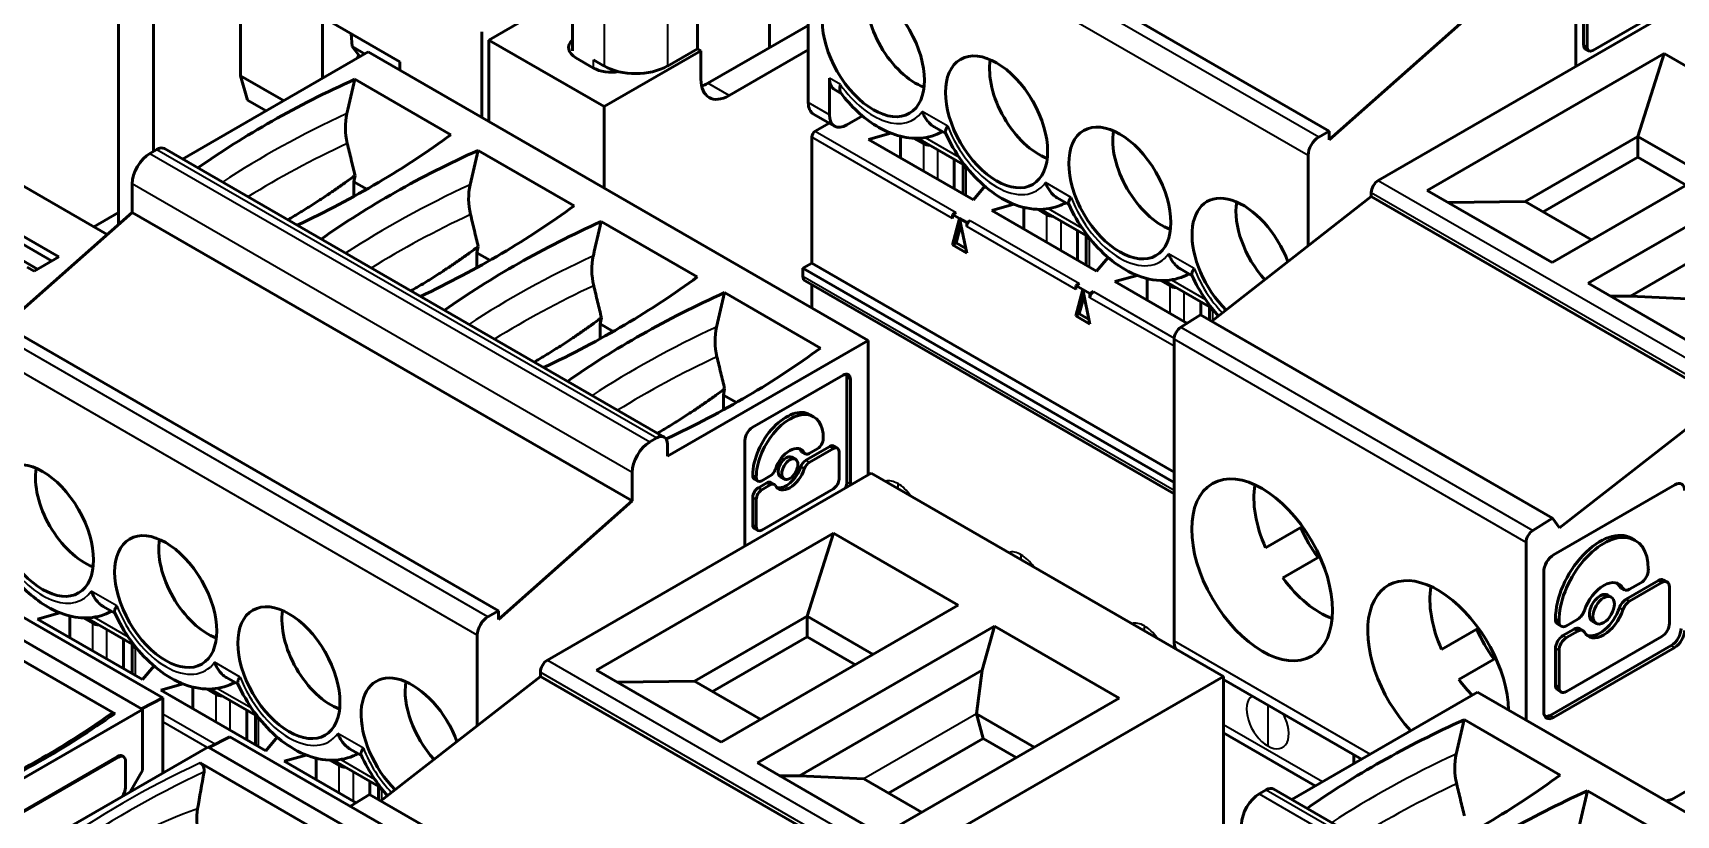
# Model space of a CAD drawing. Header units: millimetres. Extents: x 3137 to 5094, y 789 to 1822.
# Drawn here: x 4134.57 to 4167.57, y 1648.43 to 1664.14 of the extents above; entities that cross this region are included whole.
import ezdxf

# ---------------------------------------------------------------- set-up
doc = ezdxf.new("R2010")
doc.units = ezdxf.units.MM
doc.header["$LTSCALE"] = 1.8
doc.layers.add('외형선(ISO)', color=7, linetype='Continuous', lineweight=50)
doc.layers.add('좁은 외형선(ISO)', color=7, linetype='Continuous', lineweight=35)

msp = doc.modelspace()

# ---------------------------------------------------------------- linework, layer by layer
at = {"layer": '외형선(ISO)'}
for p, q in [((4160.605, 1662.173), (4150.564, 1667.97)), ((4150.14, 1662.744), (4150.14, 1667.48)), ((4138.738, 1663.285), (4138.738, 1666.96)), ((4136.988, 1661.765), (4136.988, 1665.439)), ((4147.913, 1663.826), (4147.913, 1665.623)), ((4165.555, 1663.488), (4165.555, 1665.593)), ((4136.288, 1664.951), (4136.288, 1660.295)), ((4143.723, 1664), (4145.102, 1664.796)), ((4149.362, 1664.839), (4149.362, 1663.847)), ((4161.589, 1661.181), (4168.095, 1664.937)), ((4140.382, 1663.234), (4140.382, 1664.459)), ((4141.938, 1663.561), (4140.382, 1664.459)), ((4145.402, 1664.663), (4145.402, 1663.785)), ((4165.714, 1663.898), (4165.714, 1664.45)), ((4165.896, 1663.792), (4167.335, 1664.622)), ((4140.982, 1663.868), (4140.957, 1664.127)), ((4143.582, 1662.448), (4143.582, 1664.163)), ((4148.125, 1663.132), (4150.14, 1664.296)), ((4152.125, 1664.283), (4152.218, 1664.123)), ((4160.605, 1661.995), (4163.292, 1664.377)), ((4165.785, 1664.409), (4165.785, 1663.857)), ((4137.571, 1661.611), (4141.301, 1663.765)), ((4141.23, 1663.724), (4140.982, 1663.868)), ((4141.131, 1663.667), (4140.982, 1663.868)), ((4141.301, 1663.765), (4151.342, 1657.968)), ((4146.039, 1662.663), (4143.723, 1664)), ((4143.723, 1664), (4143.723, 1662.367)), ((4146.039, 1662.663), (4147.983, 1663.785)), ((4147.312, 1663.479), (4147.913, 1663.826)), ((4147.983, 1663.785), (4147.913, 1663.826)), ((4147.983, 1663.785), (4147.983, 1663.214)), ((4148.549, 1662.887), (4150.14, 1663.806)), ((4165.747, 1663.825), (4165.817, 1663.784)), ((4130.058, 1663.561), (4136.062, 1660.095)), ((4141.067, 1663.672), (4141.104, 1663.651)), ((4141.938, 1663.398), (4141.938, 1663.561)), ((4145.473, 1663.643), (4145.827, 1663.438)), ((4145.827, 1663.602), (4146.039, 1663.479)), ((4167.334, 1663.73), (4162.573, 1660.981)), ((4167.334, 1663.73), (4166.804, 1662.065)), ((4169.842, 1662.282), (4167.334, 1663.73)), ((4139.604, 1662.785), (4138.738, 1663.285)), ((4138.879, 1662.795), (4138.738, 1663.285)), ((4141.034, 1663.214), (4142.962, 1662.1)), ((4150.564, 1662.499), (4150.564, 1663.234)), ((4139.251, 1662.581), (4138.879, 1662.795)), ((4150.802, 1662.928), (4150.668, 1663.005)), ((4154.6, 1662.854), (4154.693, 1662.694)), ((4146.039, 1661.03), (4146.039, 1662.663)), ((4150.244, 1662.515), (4150.668, 1662.271)), ((4151.231, 1662.476), (4150.918, 1662.295)), ((4150.559, 1662.333), (4150.281, 1662.173)), ((4151.797, 1662.131), (4151.349, 1662.005)), ((4152.902, 1662.124), (4152.666, 1662.26)), ((4160.393, 1662.05), (4160.605, 1662.173)), ((4160.605, 1662.173), (4160.605, 1661.995)), ((4169.842, 1662.282), (4165.08, 1659.533)), ((4136.917, 1661.724), (4137.058, 1661.805)), ((4137.208, 1661.82), (4147.249, 1656.023)), ((4143.509, 1661.785), (4145.437, 1660.671)), ((4150.211, 1659.519), (4150.211, 1662.05)), ((4151.349, 1662.005), (4153.456, 1660.789)), ((4151.996, 1661.632), (4151.996, 1662.068)), ((4152.459, 1661.92), (4152.269, 1662.03)), ((4152.334, 1662.029), (4153.297, 1661.474)), ((4164.541, 1660.759), (4166.804, 1662.065)), ((4170.567, 1661.864), (4165.805, 1659.115)), ((4166.804, 1662.065), (4166.804, 1661.649)), ((4166.804, 1662.065), (4168.135, 1661.297)), ((4153.074, 1661.009), (4153.074, 1661.602)), ((4153.249, 1661.501), (4153.249, 1660.908)), ((4160.181, 1659.865), (4160.181, 1661.683)), ((4164.902, 1660.551), (4166.804, 1661.649)), ((4166.804, 1661.649), (4167.775, 1661.089)), ((4141.011, 1661.156), (4141.037, 1661.281)), ((4141.011, 1660.859), (4141.011, 1661.156)), ((4141.273, 1661.005), (4141.011, 1661.156)), ((4153.353, 1661.404), (4153.308, 1661.43)), ((4157.075, 1661.425), (4157.168, 1661.265)), ((4136.564, 1660.54), (4136.564, 1661.111)), ((4153.456, 1660.789), (4153.687, 1661.063)), ((4155.377, 1660.695), (4155.141, 1660.831)), ((4158.244, 1658.353), (4161.448, 1660.855)), ((4161.448, 1660.936), (4161.448, 1660.855)), ((4168.519, 1656.772), (4161.448, 1660.855)), ((4162.573, 1660.981), (4165.08, 1659.533)), ((4166.652, 1658.858), (4170.319, 1660.976)), ((4133.998, 1658.265), (4136.564, 1660.54)), ((4136.288, 1660.536), (4135.793, 1660.25)), ((4146.604, 1654.743), (4136.564, 1660.54)), ((4153.039, 1660.499), (4153.11, 1660.54)), ((4153.039, 1660.499), (4153.181, 1660.417)), ((4153.039, 1660.417), (4153.039, 1660.499)), ((4153.824, 1660.577), (4154.272, 1660.702)), ((4153.824, 1660.577), (4155.931, 1659.36)), ((4154.471, 1660.203), (4154.471, 1660.639)), ((4154.744, 1660.601), (4154.934, 1660.491)), ((4154.809, 1660.6), (4155.771, 1660.045)), ((4164.541, 1660.759), (4162.997, 1660.736)), ((4164.541, 1660.759), (4165.872, 1659.99)), ((4135.086, 1659.646), (4133.742, 1660.421)), ((4134.944, 1659.564), (4133.742, 1660.258)), ((4145.984, 1660.356), (4147.912, 1659.243)), ((4153.181, 1660.417), (4153.038, 1659.887)), ((4153.109, 1659.928), (4153.206, 1660.291)), ((4153.181, 1660.417), (4153.322, 1660.336)), ((4153.323, 1659.723), (4153.181, 1660.417)), ((4153.322, 1660.336), (4153.393, 1660.377)), ((4153.322, 1660.336), (4153.322, 1660.254)), ((4155.549, 1659.58), (4155.549, 1660.173)), ((4134.661, 1659.401), (4133.742, 1659.932)), ((4143.486, 1659.727), (4143.512, 1659.853)), ((4153.038, 1659.887), (4153.109, 1659.928)), ((4153.038, 1659.887), (4153.323, 1659.723)), ((4153.304, 1659.816), (4153.109, 1659.928)), ((4155.724, 1660.072), (4155.724, 1659.48)), ((4155.828, 1659.975), (4155.783, 1660.001)), ((4159.55, 1659.996), (4159.642, 1659.837)), ((4134.591, 1659.36), (4135.086, 1659.646)), ((4143.486, 1659.43), (4143.486, 1659.727)), ((4143.747, 1659.577), (4143.486, 1659.727)), ((4150.034, 1659.417), (4150.211, 1659.519)), ((4157.488, 1655.318), (4150.211, 1659.519)), ((4155.931, 1659.36), (4156.162, 1659.634)), ((4134.449, 1659.442), (4134.591, 1659.36)), ((4157.488, 1655.114), (4150.034, 1659.417)), ((4150.034, 1659.254), (4150.034, 1659.417)), ((4150.075, 1659.162), (4157.488, 1654.883)), ((4156.299, 1659.148), (4156.747, 1659.273)), ((4156.299, 1659.148), (4157.746, 1658.312)), ((4156.946, 1658.774), (4156.946, 1659.21)), ((4157.219, 1659.172), (4157.409, 1659.062)), ((4157.284, 1659.171), (4158.246, 1658.616)), ((4157.851, 1659.266), (4157.616, 1659.402)), ((4148.459, 1658.927), (4150.387, 1657.814)), ((4150.211, 1658.621), (4150.211, 1659.084)), ((4155.655, 1658.988), (4155.513, 1658.458)), ((4155.514, 1659.07), (4155.585, 1659.111)), ((4155.514, 1659.07), (4155.655, 1658.988)), ((4155.514, 1658.988), (4155.514, 1659.07)), ((4155.584, 1658.499), (4155.681, 1658.862)), ((4155.797, 1658.294), (4155.655, 1658.988)), ((4155.655, 1658.988), (4155.797, 1658.907)), ((4155.797, 1658.907), (4155.868, 1658.948)), ((4155.797, 1658.907), (4155.797, 1658.825)), ((4168.313, 1657.667), (4165.805, 1659.115)), ((4166.652, 1658.858), (4166.25, 1658.858)), ((4167.946, 1658.793), (4166.652, 1658.858)), ((4155.513, 1658.458), (4155.584, 1658.499)), ((4155.779, 1658.387), (4155.584, 1658.499)), ((4158.018, 1658.483), (4157.623, 1658.235)), ((4165.089, 1654.4), (4158.018, 1658.483)), ((4158.024, 1658.479), (4158.024, 1658.744)), ((4158.199, 1658.643), (4158.199, 1658.379)), ((4158.303, 1658.546), (4158.258, 1658.572)), ((4143.917, 1652.538), (4133.877, 1658.335)), ((4145.961, 1658.299), (4145.987, 1658.424)), ((4146.222, 1658.148), (4145.961, 1658.299)), ((4145.961, 1658.001), (4145.961, 1658.299)), ((4155.513, 1658.458), (4155.797, 1658.294)), ((4124.804, 1657.929), (4137.175, 1650.787)), ((4147.312, 1655.641), (4151.342, 1657.968)), ((4151.342, 1657.968), (4151.342, 1655.265)), ((4157.488, 1651.931), (4157.488, 1657.994)), ((4124.38, 1657.71), (4136.751, 1650.568)), ((4149.016, 1656.217), (4150.839, 1657.269)), ((4150.918, 1657.224), (4150.918, 1655.119)), ((4150.988, 1657.183), (4150.988, 1655.078)), ((4148.436, 1656.87), (4148.461, 1656.995)), ((4148.697, 1656.719), (4148.436, 1656.87)), ((4148.436, 1656.572), (4148.436, 1656.87)), ((4165.228, 1654.203), (4168.519, 1656.772)), ((4150.174, 1656.476), (4150.245, 1656.435)), ((4146.958, 1655.927), (4147.099, 1656.008)), ((4147.312, 1655.886), (4147.312, 1655.641)), ((4148.867, 1653.853), (4148.867, 1655.959)), ((4150.09, 1655.559), (4150.576, 1655.839)), ((4150.442, 1655.989), (4150.442, 1656)), ((4150.655, 1655.847), (4150.726, 1655.806)), ((4149.813, 1655.621), (4149.884, 1655.58)), ((4150.011, 1655.731), (4150.082, 1655.69)), ((4150.647, 1655.798), (4150.161, 1655.518)), ((4150.161, 1655.698), (4150.33, 1655.796)), ((4150.759, 1655.181), (4150.759, 1655.734)), ((4144.901, 1651.547), (4151.407, 1655.303)), ((4146.604, 1654.743), (4146.604, 1655.314)), ((4149.026, 1655.264), (4149.026, 1655.254)), ((4149.059, 1655.181), (4149.13, 1655.14)), ((4149.097, 1655.223), (4149.097, 1655.213)), ((4149.209, 1655.148), (4149.378, 1655.246)), ((4149.585, 1655.225), (4149.655, 1655.184)), ((4158.478, 1651.22), (4151.407, 1655.303)), ((4149.138, 1655.009), (4149.308, 1655.107)), ((4149.378, 1655.066), (4149.209, 1654.968)), ((4149.209, 1654.157), (4150.647, 1654.988)), ((4149.387, 1655.115), (4149.457, 1655.074)), ((4165.111, 1653.662), (4167.542, 1655.065)), ((4135.438, 1654.648), (4135.53, 1654.488)), ((4143.917, 1652.36), (4146.604, 1654.743)), ((4149.026, 1654.263), (4149.026, 1654.815)), ((4149.097, 1654.774), (4149.097, 1654.222)), ((4149.059, 1654.19), (4149.13, 1654.15)), ((4160.065, 1654.231), (4159.323, 1653.803)), ((4165.089, 1654.4), (4164.694, 1654.152)), ((4165.089, 1654.4), (4165.228, 1654.203)), ((4150.646, 1654.095), (4145.885, 1651.346)), ((4150.646, 1654.095), (4150.116, 1652.431)), ((4153.154, 1652.647), (4150.646, 1654.095)), ((4164.559, 1650.337), (4164.559, 1653.911)), ((4166.679, 1653.994), (4166.75, 1653.953)), ((4159.673, 1653.196), (4160.415, 1653.625)), ((4137.913, 1653.22), (4138.005, 1653.06)), ((4164.913, 1650.51), (4164.913, 1653.317)), ((4167.013, 1653.372), (4167.013, 1653.358)), ((4166.461, 1653), (4166.532, 1652.959)), ((4166.567, 1652.77), (4167.215, 1653.144)), ((4166.637, 1652.729), (4167.286, 1653.104)), ((4166.863, 1653.1), (4166.637, 1652.97)), ((4167.32, 1653.155), (4167.391, 1653.114)), ((4167.435, 1653.018), (4167.435, 1652.281)), ((4136.214, 1652.489), (4135.979, 1652.625)), ((4143.705, 1652.416), (4143.917, 1652.538)), ((4143.917, 1652.538), (4143.917, 1652.36)), ((4153.154, 1652.647), (4148.393, 1649.898)), ((4166.197, 1652.853), (4166.268, 1652.812)), ((4135.109, 1652.497), (4134.661, 1652.371)), ((4134.661, 1652.371), (4136.769, 1651.154)), ((4135.308, 1651.997), (4135.308, 1652.433)), ((4135.772, 1652.285), (4135.581, 1652.395)), ((4135.647, 1652.395), (4136.609, 1651.839)), ((4147.854, 1651.124), (4150.116, 1652.431)), ((4153.879, 1652.229), (4149.118, 1649.48)), ((4150.116, 1652.431), (4150.116, 1652.014)), ((4150.116, 1652.431), (4151.447, 1651.662)), ((4153.879, 1652.229), (4153.632, 1651.341)), ((4156.386, 1650.781), (4153.879, 1652.229)), ((4165.148, 1652.377), (4165.148, 1652.364)), ((4165.192, 1652.267), (4165.263, 1652.226)), ((4165.219, 1652.323), (4165.219, 1652.337)), ((4165.594, 1652.367), (4165.368, 1652.237)), ((4165.893, 1652.326), (4165.964, 1652.285)), ((4136.387, 1651.375), (4136.387, 1651.967)), ((4143.493, 1650.231), (4143.493, 1652.048)), ((4148.214, 1650.916), (4150.116, 1652.014)), ((4150.116, 1652.014), (4151.087, 1651.454)), ((4162.859, 1651.761), (4163.601, 1652.19)), ((4165.297, 1652.037), (4165.524, 1652.168)), ((4165.368, 1651.997), (4165.594, 1652.127)), ((4167.286, 1652.023), (4165.368, 1650.916)), ((4165.629, 1652.178), (4165.7, 1652.138)), ((4136.218, 1650.467), (4134.073, 1651.706)), ((4136.562, 1651.866), (4136.562, 1651.274)), ((4136.665, 1651.769), (4136.62, 1651.795)), ((4140.387, 1651.791), (4140.48, 1651.631)), ((4163.951, 1651.583), (4163.209, 1651.155)), ((4165.041, 1650.436), (4167.472, 1651.84)), ((4167.542, 1651.799), (4165.111, 1650.396)), ((4165.148, 1651.043), (4165.148, 1651.779)), ((4165.219, 1651.002), (4165.219, 1651.738)), ((4136.769, 1651.154), (4137, 1651.428)), ((4141.556, 1648.718), (4144.76, 1651.22)), ((4144.76, 1651.302), (4144.76, 1651.22)), ((4151.831, 1647.138), (4144.76, 1651.22)), ((4145.885, 1651.346), (4148.393, 1649.898)), ((4149.964, 1649.224), (4153.632, 1651.341)), ((4151.973, 1647.464), (4158.478, 1651.22)), ((4153.632, 1651.341), (4153.521, 1650.465)), ((4158.478, 1651.22), (4158.478, 1647.351)), ((4137.136, 1650.942), (4137.584, 1651.068)), ((4137.136, 1650.942), (4139.243, 1649.725)), ((4137.783, 1650.568), (4137.783, 1651.004)), ((4138.056, 1650.966), (4138.246, 1650.856)), ((4138.121, 1650.966), (4139.084, 1650.41)), ((4138.689, 1651.06), (4138.454, 1651.196)), ((4147.854, 1651.124), (4146.309, 1651.101)), ((4147.854, 1651.124), (4149.185, 1650.356)), ((4161.251, 1649.555), (4158.478, 1651.156)), ((4159.852, 1648.747), (4163.582, 1650.901)), ((4163.582, 1650.901), (4173.623, 1645.104)), ((4165.192, 1650.946), (4165.263, 1650.905)), ((4132.812, 1648.269), (4136.772, 1650.556)), ((4136.751, 1650.568), (4137.175, 1650.787)), ((4136.751, 1650.568), (4136.772, 1650.556)), ((4136.772, 1650.556), (4136.772, 1649.331)), ((4137.175, 1650.787), (4137.175, 1649.278)), ((4156.386, 1650.781), (4151.625, 1648.032)), ((4138.862, 1649.946), (4138.862, 1650.538)), ((4139.036, 1650.437), (4139.036, 1649.845)), ((4139.14, 1650.34), (4139.095, 1650.366)), ((4142.862, 1650.362), (4142.955, 1650.202)), ((4153.521, 1650.465), (4154.68, 1649.796)), ((4153.521, 1650.465), (4153.652, 1649.973)), ((4163.315, 1650.35), (4165.243, 1649.236)), ((4138.101, 1649.788), (4138.526, 1650.007)), ((4138.526, 1650.007), (4153.371, 1641.436)), ((4139.243, 1649.725), (4139.474, 1650)), ((4153.652, 1649.973), (4151.75, 1648.875)), ((4153.652, 1649.973), (4154.319, 1649.588)), ((4158.478, 1650.086), (4160.324, 1649.02)), ((4169.855, 1650.113), (4167.485, 1648.745)), ((4136.265, 1649.61), (4132.274, 1647.305)), ((4132.295, 1647.293), (4136.286, 1649.597)), ((4134.774, 1647.892), (4138.08, 1649.8)), ((4136.386, 1649.607), (4136.365, 1649.619)), ((4138.08, 1649.8), (4138.101, 1649.788)), ((4138.101, 1649.788), (4152.947, 1641.217)), ((4139.611, 1649.513), (4140.059, 1649.639)), ((4140.258, 1649.139), (4140.258, 1649.575)), ((4141.164, 1649.631), (4140.929, 1649.767)), ((4161.1, 1649.468), (4161.1, 1649.642)), ((4136.427, 1649.516), (4136.427, 1648.987)), ((4136.524, 1648.902), (4136.772, 1649.331)), ((4137.927, 1649.481), (4140.076, 1648.24)), ((4139.611, 1649.513), (4141.058, 1648.677)), ((4140.531, 1649.537), (4140.721, 1649.427)), ((4140.596, 1649.537), (4141.559, 1648.981)), ((4151.625, 1648.032), (4149.118, 1649.48)), ((4141.336, 1648.845), (4141.336, 1649.109)), ((4141.511, 1649.009), (4141.511, 1648.744)), ((4141.615, 1648.911), (4141.57, 1648.937)), ((4149.964, 1649.224), (4149.562, 1649.223)), ((4151.258, 1649.159), (4149.964, 1649.224)), ((4151.258, 1649.159), (4152.417, 1648.489)), ((4159.198, 1648.86), (4159.339, 1648.941)), ((4159.489, 1648.956), (4169.53, 1643.159)), ((4165.79, 1648.921), (4167.718, 1647.808)), ((4141.331, 1648.848), (4140.949, 1648.609)), ((4148.402, 1644.766), (4141.331, 1648.848)), ((4167.365, 1648.717), (4167.485, 1648.745)), ((4167.485, 1648.745), (4167.485, 1648.745))]:
    msp.add_line(p, q, dxfattribs=at)
for centre, major_axis in [((4151.448, 1663.785), (-0.725, 1.256)), ((4153.923, 1662.357), (-0.725, 1.256)), ((4156.398, 1660.928), (-0.725, 1.256)), ((4134.76, 1654.151), (-0.725, 1.256)), ((4149.77, 1655.382), (-0.114, -0.198)), ((4159.256, 1653.359), (1, -1.732)), ((4137.235, 1652.722), (-0.725, 1.256)), ((4139.71, 1651.293), (-0.725, 1.256)), ((4166.116, 1652.548), (-0.152, -0.264))]:
    msp.add_ellipse(centre, major_axis=major_axis, ratio=0.57735, dxfattribs=at)
for centre, major_axis, ratio, start_param, end_param in [((4152.297, 1664.275), (-0.7, 1.212), 0.57735, 0.613952, 2.52764), ((4145.827, 1663.847), (-0.5, 0), 0.57735, 5.725586, 7.068583), ((4165.826, 1663.962), (-0.079, -0.137), 0.57735, 5.497787, 6.283185), ((4165.896, 1663.921), (-0.079, -0.137), 0.57735, 5.497787, 7.068583), ((4146.18, 1663.643), (0.5, 0), 0.57735, 3.926991, 5.014964), ((4146.675, 1663.847), (-0.9, 0), 0.57735, 0.785398, 2.356194), ((4154.772, 1662.846), (-0.7, 1.212), 0.57735, 0.613952, 2.52764), ((4165.704, 1663.574), (-0.105, -0.183), 0.57735, 5.497787, 5.596602), ((4153.364, 1654.122), (-20, 0), 0.57735, 5.376697, 5.59774), ((4153.364, 1646.76), (-13.016, -69.532), 0.218386, 4.514556, 4.524759), ((4148.549, 1663.54), (-0.4, -0.693), 0.57735, 5.497787, 7.068583), ((4148.125, 1663.785), (-0.4, -0.693), 0.57735, 0.55899, 0.785398), ((4150.918, 1663.438), (-0.25, -0.433), 0.57735, 5.497787, 6.283185), ((4141.586, 1662.11), (-0.213, 0.99), 0.718086, 0.992119, 1.603505), ((4150.494, 1662.948), (-0.25, -0.433), 0.57735, 5.497787, 6.283185), ((4150.918, 1662.704), (-0.25, -0.433), 0.57735, 5.497787, 7.068583), ((4150.281, 1662.091), (-0.05, -0.0866), 0.57735, 3.926991, 5.497787), ((4157.246, 1661.418), (-0.7, 1.212), 0.57735, 0.613952, 2.52764), ((4137.058, 1661.56), (0.15, 0.26), 0.57735, 0, 0.785398), ((4127.216, 1669.219), (20, 0), 0.57735, 5.397834, 5.618878), ((4155.839, 1652.693), (-20, 0), 0.57735, 5.376697, 5.59774), ((4155.839, 1645.332), (-13.016, -69.532), 0.218386, 4.514556, 4.524759), ((4152.601, 1662.001), (0.2, 0), 0.57735, 3.926991, 4.616874), ((4160.393, 1661.805), (-0.15, -0.26), 0.57735, 3.926991, 5.497787), ((4136.917, 1661.315), (-0.25, -0.433), 0.57735, 3.926991, 5.497787), ((4153.449, 1661.511), (-0.2, 0), 0.57735, 0.095515, 0.785398), ((4161.589, 1661.018), (-0.1, -0.173), 0.57735, 3.926991, 5.497787), ((4144.061, 1660.681), (-0.213, 0.99), 0.718086, 0.992119, 1.603505), ((4158.873, 1659.499), (-0.725, 1.256), 0.57735, 4.426794, 8.301264), ((4129.69, 1667.79), (20, 0), 0.57735, 5.397834, 5.618878), ((4155.076, 1660.572), (0.2, 0), 0.57735, 3.926991, 4.616874), ((4159.721, 1659.989), (-0.7, 1.212), 0.57735, 0.613952, 1.928356), ((4158.314, 1651.264), (-20, 0), 0.57735, 5.376697, 5.59774), ((4158.314, 1643.903), (-13.016, -69.532), 0.218386, 4.514556, 4.524759), ((4153.393, 1660.295), (-0.05, -0.0866), 0.57735, 3.926991, 5.497787), ((4155.924, 1660.083), (-0.2, 0), 0.57735, 0.095515, 0.785398), ((4146.535, 1659.252), (-0.213, 0.99), 0.718086, 0.992119, 1.603505), ((4132.165, 1666.361), (20, 0), 0.57735, 5.397834, 5.618878), ((4150.175, 1659.335), (-0.1, -0.173), 0.57735, 5.497787, 6.283185), ((4160.789, 1649.836), (-20, 0), 0.57735, 5.376697, 5.59774), ((4160.789, 1642.474), (-13.016, -69.532), 0.218386, 4.514556, 4.524759), ((4155.868, 1658.866), (-0.05, -0.0866), 0.57735, 3.926991, 5.497787), ((4157.55, 1659.144), (0.2, 0), 0.57735, 3.926991, 4.616874), ((4158.399, 1658.654), (-0.2, 0), 0.57735, 0.095515, 0.785398), ((4149.01, 1657.823), (-0.213, 0.99), 0.718086, 0.992119, 1.603505), ((4157.629, 1658.075), (-0.1, -0.173), 0.57735, 3.970624, 5.497787), ((4134.64, 1664.933), (20, 0), 0.57735, 5.396921, 5.618878), ((4150.839, 1657.097), (0.105, 0.183), 0.57735, 5.497787, 7.068583), ((4150.769, 1657.138), (0.105, 0.183), 0.57735, 5.497787, 5.941106), ((4149.699, 1655.652), (0.476, 0.824), 0.57735, 0, 2.356194), ((4149.77, 1655.611), (0.476, 0.824), 0.57735, 5.497787, 8.63938), ((4149.016, 1656.045), (-0.105, -0.183), 0.57735, 3.926991, 5.497787), ((4146.958, 1655.518), (-0.25, -0.433), 0.57735, 3.926991, 5.497787), ((4147.099, 1655.763), (0.15, 0.26), 0.57735, 5.497787, 7.068583), ((4150.33, 1655.925), (0.079, 0.137), 0.57735, 3.926991, 5.497787), ((4150.576, 1655.71), (0.079, 0.137), 0.57735, 0, 0.785398), ((4149.77, 1655.382), (0.228, 0.396), 0.57735, 5.949564, 8.187603), ((4149.699, 1655.423), (0.114, 0.198), 0.57735, 0, 3.141593), ((4149.699, 1655.423), (0.228, 0.396), 0.57735, 5.949564, 6.127739), ((4150.09, 1655.868), (-0.079, -0.137), 0.57735, 5.949564, 6.283185), ((4150.09, 1655.429), (-0.079, -0.137), 0.57735, 3.926991, 5.04601), ((4150.161, 1655.827), (-0.079, -0.137), 0.57735, 5.949564, 7.068583), ((4150.161, 1655.389), (-0.079, -0.137), 0.57735, 3.926991, 5.04601), ((4150.647, 1655.669), (0.079, 0.137), 0.57735, 5.497787, 7.068583), ((4135.609, 1654.641), (-0.7, 1.212), 0.57735, 0.613952, 2.52764), ((4149.138, 1655.318), (-0.079, -0.137), 0.57735, 5.497787, 6.283185), ((4149.209, 1655.277), (-0.079, -0.137), 0.57735, 5.497787, 7.068583), ((4149.378, 1655.375), (0.079, 0.137), 0.57735, 3.926991, 5.04601), ((4149.77, 1655.382), (-0.228, -0.396), 0.57735, 5.949564, 8.187603), ((4149.699, 1655.423), (-0.228, -0.396), 0.57735, 0.155447, 1.904417), ((4150.647, 1655.117), (0.079, 0.137), 0.57735, 3.926991, 5.497787), ((4149.138, 1654.88), (-0.079, -0.137), 0.57735, 3.926991, 5.497787), ((4149.209, 1654.839), (-0.079, -0.137), 0.57735, 3.926991, 5.497787), ((4149.308, 1654.978), (0.079, 0.137), 0.57735, 0, 0.785398), ((4149.378, 1654.937), (0.079, 0.137), 0.57735, 5.949564, 7.068583), ((4150.769, 1655.033), (0.105, 0.183), 0.57735, 4.887569, 5.497787), ((4150.839, 1654.992), (0.105, 0.183), 0.57735, 5.398973, 5.497787), ((4160.428, 1654.036), (-0.946, 1.638), 0.57735, 0.609026, 1.384684), ((4167.542, 1654.836), (0.141, 0.243), 0.57735, 5.497787, 7.068583), ((4149.138, 1654.327), (-0.079, -0.137), 0.57735, 5.497787, 6.283185), ((4149.209, 1654.287), (-0.079, -0.137), 0.57735, 5.497787, 7.068583), ((4161.135, 1654.444), (-0.946, 1.638), 0.57735, 1.384684, 1.756909), ((4138.084, 1653.212), (-0.7, 1.212), 0.57735, 0.613952, 2.52764), ((4164.7, 1653.993), (-0.1, -0.173), 0.57735, 3.970624, 5.497787), ((4166.045, 1652.895), (0.634, 1.098), 0.57735, 0, 2.356194), ((4166.116, 1652.854), (0.634, 1.098), 0.57735, 5.497787, 8.63938), ((4149.016, 1653.939), (-0.105, -0.183), 0.57735, 5.497787, 5.596602), ((4165.111, 1653.432), (-0.141, -0.243), 0.57735, 3.926991, 5.497787), ((4160.428, 1654.036), (-0.946, 1.638), 0.57735, 1.756909, 2.532567), ((4162.791, 1651.318), (-1, 1.732), 0.57735, 3.95119, 8.241943), ((4166.863, 1653.272), (0.105, 0.183), 0.57735, 3.926991, 5.497787), ((4163.963, 1651.995), (0.946, -1.638), 0.57735, 3.750619, 4.526277), ((4166.116, 1652.548), (0.304, 0.527), 0.57735, 5.949564, 8.187603), ((4166.045, 1652.589), (0.152, 0.264), 0.57735, 0, 3.141593), ((4166.045, 1652.589), (0.304, 0.527), 0.57735, 5.949564, 6.166807), ((4166.567, 1653.183), (-0.105, -0.183), 0.57735, 5.949564, 6.283185), ((4166.637, 1653.142), (-0.105, -0.183), 0.57735, 5.949564, 7.068583), ((4167.215, 1652.972), (0.105, 0.183), 0.57735, 0, 0.785398), ((4167.286, 1652.932), (0.105, 0.183), 0.57735, 5.497787, 7.068583), ((4140.559, 1651.783), (-0.7, 1.212), 0.57735, 0.613952, 2.52764), ((4165.594, 1652.54), (0.105, 0.183), 0.57735, 3.926991, 5.04601), ((4166.116, 1652.548), (-0.304, -0.527), 0.57735, 5.949564, 8.187603), ((4166.045, 1652.589), (-0.304, -0.527), 0.57735, 0.116379, 1.904417), ((4166.567, 1652.598), (-0.105, -0.183), 0.57735, 3.926991, 5.04601), ((4166.637, 1652.557), (-0.105, -0.183), 0.57735, 3.926991, 5.04601), ((4135.913, 1652.367), (0.2, 0), 0.57735, 3.926991, 4.616874), ((4143.705, 1652.171), (-0.15, -0.26), 0.57735, 3.926991, 5.497787), ((4165.297, 1652.45), (-0.105, -0.183), 0.57735, 5.497787, 6.283185), ((4165.368, 1652.409), (-0.105, -0.183), 0.57735, 5.497787, 7.068583), ((4167.286, 1652.195), (0.105, 0.183), 0.57735, 3.926991, 5.497787), ((4157.912, 1652.175), (-0.3, -0.52), 0.57735, 5.497787, 5.849572), ((4164.67, 1652.403), (0.946, -1.638), 0.57735, 4.526277, 4.898501), ((4165.297, 1651.865), (-0.105, -0.183), 0.57735, 3.926991, 5.497787), ((4165.368, 1651.824), (-0.105, -0.183), 0.57735, 3.926991, 5.497787), ((4165.524, 1651.996), (0.105, 0.183), 0.57735, 0, 0.785398), ((4165.594, 1651.955), (0.105, 0.183), 0.57735, 5.949564, 7.068583), ((4167.472, 1652.069), (0.141, 0.243), 0.57735, 3.926991, 5.497787), ((4167.542, 1652.029), (0.141, 0.243), 0.57735, 3.926991, 5.497787), ((4136.762, 1651.877), (-0.2, 0), 0.57735, 0.095515, 0.785398), ((4144.901, 1651.383), (-0.1, -0.173), 0.57735, 3.926991, 5.497787), ((4142.185, 1649.864), (-0.725, 1.256), 0.57735, 4.426794, 8.301264), ((4143.034, 1650.354), (-0.7, 1.212), 0.57735, 0.613952, 1.928356), ((4163.963, 1651.995), (0.946, -1.638), 0.57735, 4.898501, 5.123912), ((4165.297, 1651.129), (-0.105, -0.183), 0.57735, 5.497787, 6.283185), ((4165.368, 1651.088), (-0.105, -0.183), 0.57735, 5.497787, 7.068583), ((4138.388, 1650.938), (0.2, 0), 0.57735, 3.926991, 4.616874), ((4136.2, 1650.34), (-0.046, 0.136), 0.663422, 5.639537, 6.482372), ((4139.236, 1650.448), (-0.2, 0), 0.57735, 0.095515, 0.785398), ((4175.645, 1641.258), (-20, 0), 0.57735, 5.376697, 5.59774), ((4175.645, 1633.897), (-13.016, -69.532), 0.218386, 4.514556, 4.524759), ((4165.111, 1650.625), (-0.141, -0.243), 0.57735, 5.497787, 7.068583), ((4165.041, 1650.666), (-0.141, -0.243), 0.57735, 0.254317, 0.785398), ((4136.265, 1649.446), (0.1, 0.173), 0.57735, 0, 0.785398), ((4136.286, 1649.434), (0.1, 0.173), 0.57735, 5.497787, 7.068583), ((4163.867, 1649.246), (-0.213, 0.99), 0.718086, 0.992119, 1.603505), ((4150.621, 1631.962), (13.174, 90.158), 0.166903, 1.40174, 1.410117), ((4137.905, 1649.356), (-0.043, 0.134), 0.690585, 4.06364, 5.634101), ((4140.863, 1649.509), (0.2, 0), 0.57735, 3.926991, 4.616874), ((4149.496, 1656.355), (20, 0), 0.57735, 5.397834, 5.618878), ((4136.286, 1648.905), (0.1, 0.173), 0.57735, 4.457348, 5.497787), ((4141.711, 1649.019), (-0.2, 0), 0.57735, 0.095515, 0.785398), ((4159.339, 1648.697), (0.15, 0.26), 0.57735, 0, 0.785398), ((4178.12, 1639.829), (-20, 0), 0.57735, 5.376697, 5.59774), ((4178.12, 1632.468), (-13.016, -69.532), 0.218386, 4.514556, 4.524759), ((4159.198, 1648.452), (-0.25, -0.433), 0.57735, 3.926991, 5.497787), ((4138.511, 1648.178), (0.295, -0.85), 0.683283, 4.030629, 4.648215)]:
    msp.add_ellipse(centre, major_axis=major_axis, ratio=ratio, start_param=start_param, end_param=end_param, dxfattribs=at)
for points, knots in [([(4150.789, 1663.105), (4150.785, 1663.094), (4150.782, 1663.083), (4150.779, 1663.073), (4150.777, 1663.063), (4150.775, 1663.053), (4150.774, 1663.043), (4150.772, 1663.033), (4150.772, 1663.024), (4150.772, 1663.015), (4150.771, 1663.007), (4150.772, 1662.998), (4150.773, 1662.99), (4150.774, 1662.983), (4150.776, 1662.975), (4150.778, 1662.968), (4150.78, 1662.961), (4150.783, 1662.955), (4150.787, 1662.949), (4150.788, 1662.946), (4150.79, 1662.944), (4150.792, 1662.941)], [0, 0, 0, 0, 0.0500439, 0.0500439, 0.0500439, 0.1003298, 0.1003298, 0.1003298, 0.1506336, 0.1506336, 0.1506336, 0.2007383, 0.2007383, 0.2007383, 0.2507413, 0.2507413, 0.2507413, 0.3010207, 0.3010207, 0.3010207, 0.3259682, 0.3259682, 0.3259682, 0.3259682]), ([(4150.792, 1662.941), (4150.894, 1662.806), (4151.007, 1662.681), (4151.247, 1662.456), (4151.375, 1662.357), (4151.644, 1662.193), (4151.786, 1662.127), (4152.082, 1662.041), (4152.238, 1662.02), (4152.546, 1662.043), (4152.698, 1662.086), (4152.835, 1662.161), (4152.835, 1662.162), (4152.836, 1662.162)], [2.570912, 2.570912, 2.570912, 2.570912, 2.842128, 2.842128, 3.113344, 3.113344, 3.384559, 3.384559, 3.655775, 3.655775, 3.915873, 3.915873, 3.916819, 3.916819, 3.916819, 3.916819]), ([(4152.666, 1662.26), (4152.662, 1662.262), (4152.658, 1662.265), (4152.654, 1662.267), (4152.641, 1662.275), (4152.629, 1662.284), (4152.618, 1662.293), (4152.606, 1662.302), (4152.595, 1662.312), (4152.584, 1662.323), (4152.573, 1662.333), (4152.562, 1662.344), (4152.552, 1662.356), (4152.542, 1662.368), (4152.532, 1662.38), (4152.522, 1662.393), (4152.513, 1662.406), (4152.504, 1662.419), (4152.495, 1662.433), (4152.486, 1662.446), (4152.478, 1662.46), (4152.47, 1662.475), (4152.462, 1662.49), (4152.455, 1662.504), (4152.448, 1662.52), (4152.441, 1662.535), (4152.434, 1662.551), (4152.428, 1662.567)], [0.5832526, 0.5832526, 0.5832526, 0.5832526, 0.6016391, 0.6016391, 0.6016391, 0.6542184, 0.6542184, 0.6542184, 0.7068174, 0.7068174, 0.7068174, 0.759171, 0.759171, 0.759171, 0.8114111, 0.8114111, 0.8114111, 0.8636676, 0.8636676, 0.8636676, 0.9158958, 0.9158958, 0.9158958, 0.9682186, 0.9682186, 0.9682186, 1.0204727, 1.0204727, 1.0204727, 1.0204727]), ([(4152.897, 1662.134), (4152.896, 1662.137), (4152.895, 1662.14), (4152.894, 1662.143), (4152.893, 1662.148), (4152.893, 1662.153), (4152.893, 1662.159), (4152.893, 1662.165), (4152.894, 1662.171), (4152.896, 1662.177), (4152.898, 1662.183), (4152.9, 1662.19), (4152.903, 1662.197), (4152.905, 1662.204), (4152.909, 1662.212), (4152.913, 1662.219), (4152.917, 1662.227), (4152.921, 1662.235), (4152.926, 1662.243), (4152.931, 1662.252), (4152.937, 1662.26), (4152.943, 1662.269)], [0.6696626, 0.6696626, 0.6696626, 0.6696626, 0.7057633, 0.7057633, 0.7057633, 0.7581259, 0.7581259, 0.7581259, 0.8103638, 0.8103638, 0.8103638, 0.8626229, 0.8626229, 0.8626229, 0.9148484, 0.9148484, 0.9148484, 0.9671682, 0.9671682, 0.9671682, 1.0194216, 1.0194216, 1.0194216, 1.0194216]), ([(4152.897, 1662.134), (4152.987, 1661.936), (4153.098, 1661.744), (4153.354, 1661.391), (4153.498, 1661.23), (4153.813, 1660.952), (4153.982, 1660.835), (4154.343, 1660.664), (4154.536, 1660.608), (4154.897, 1660.595), (4155.062, 1660.621), (4155.247, 1660.7), (4155.279, 1660.716), (4155.311, 1660.733)], [2.185909, 2.185909, 2.185909, 2.185909, 2.534125, 2.534125, 2.882342, 2.882342, 3.230558, 3.230558, 3.578774, 3.578774, 3.856739, 3.856739, 3.916819, 3.916819, 3.916819, 3.916819]), ([(4140.882, 1661.924), (4140.895, 1661.871), (4140.908, 1661.817), (4140.921, 1661.764), (4140.934, 1661.71), (4140.947, 1661.656), (4140.96, 1661.603), (4140.972, 1661.549), (4140.985, 1661.496), (4140.998, 1661.442), (4141.011, 1661.389), (4141.024, 1661.335), (4141.037, 1661.281)], [27.3487746, 27.3487746, 27.3487746, 27.3487746, 27.5141397, 27.5141397, 27.5141397, 27.6795053, 27.6795053, 27.6795053, 27.8448716, 27.8448716, 27.8448716, 28.0102384, 28.0102384, 28.0102384, 28.0102384]), ([(4155.141, 1660.831), (4155.137, 1660.833), (4155.133, 1660.836), (4155.128, 1660.839), (4155.116, 1660.846), (4155.104, 1660.855), (4155.092, 1660.864), (4155.081, 1660.873), (4155.069, 1660.883), (4155.058, 1660.894), (4155.047, 1660.904), (4155.037, 1660.915), (4155.027, 1660.927), (4155.016, 1660.939), (4155.007, 1660.951), (4154.997, 1660.964), (4154.988, 1660.977), (4154.978, 1660.99), (4154.97, 1661.004), (4154.961, 1661.017), (4154.953, 1661.032), (4154.945, 1661.046), (4154.937, 1661.061), (4154.93, 1661.076), (4154.923, 1661.091), (4154.916, 1661.106), (4154.909, 1661.122), (4154.903, 1661.138)], [0.5832526, 0.5832526, 0.5832526, 0.5832526, 0.6016391, 0.6016391, 0.6016391, 0.6542184, 0.6542184, 0.6542184, 0.7068174, 0.7068174, 0.7068174, 0.759171, 0.759171, 0.759171, 0.8114111, 0.8114111, 0.8114111, 0.8636676, 0.8636676, 0.8636676, 0.9158958, 0.9158958, 0.9158958, 0.9682186, 0.9682186, 0.9682186, 1.0204727, 1.0204727, 1.0204727, 1.0204727]), ([(4155.372, 1660.705), (4155.371, 1660.708), (4155.37, 1660.711), (4155.369, 1660.715), (4155.368, 1660.719), (4155.368, 1660.724), (4155.368, 1660.73), (4155.368, 1660.736), (4155.369, 1660.742), (4155.371, 1660.748), (4155.372, 1660.754), (4155.375, 1660.761), (4155.377, 1660.768), (4155.38, 1660.775), (4155.384, 1660.783), (4155.388, 1660.791), (4155.392, 1660.798), (4155.396, 1660.806), (4155.401, 1660.815), (4155.406, 1660.823), (4155.412, 1660.831), (4155.418, 1660.84)], [0.6696626, 0.6696626, 0.6696626, 0.6696626, 0.7057633, 0.7057633, 0.7057633, 0.7581259, 0.7581259, 0.7581259, 0.8103638, 0.8103638, 0.8103638, 0.8626229, 0.8626229, 0.8626229, 0.9148484, 0.9148484, 0.9148484, 0.9671682, 0.9671682, 0.9671682, 1.0194216, 1.0194216, 1.0194216, 1.0194216]), ([(4143.357, 1660.496), (4143.37, 1660.442), (4143.383, 1660.388), (4143.396, 1660.335), (4143.409, 1660.281), (4143.422, 1660.228), (4143.434, 1660.174), (4143.447, 1660.12), (4143.46, 1660.067), (4143.473, 1660.013), (4143.486, 1659.96), (4143.499, 1659.906), (4143.512, 1659.853)], [27.3487746, 27.3487746, 27.3487746, 27.3487746, 27.5141397, 27.5141397, 27.5141397, 27.6795053, 27.6795053, 27.6795053, 27.8448716, 27.8448716, 27.8448716, 28.0102384, 28.0102384, 28.0102384, 28.0102384]), ([(4155.372, 1660.705), (4155.462, 1660.507), (4155.573, 1660.315), (4155.829, 1659.962), (4155.973, 1659.801), (4156.287, 1659.523), (4156.457, 1659.406), (4156.818, 1659.235), (4157.011, 1659.18), (4157.372, 1659.166), (4157.537, 1659.192), (4157.722, 1659.271), (4157.754, 1659.287), (4157.786, 1659.304)], [2.185909, 2.185909, 2.185909, 2.185909, 2.534125, 2.534125, 2.882342, 2.882342, 3.230558, 3.230558, 3.578774, 3.578774, 3.856739, 3.856739, 3.916819, 3.916819, 3.916819, 3.916819]), ([(4157.616, 1659.402), (4157.612, 1659.404), (4157.608, 1659.407), (4157.603, 1659.41), (4157.591, 1659.417), (4157.579, 1659.426), (4157.567, 1659.435), (4157.556, 1659.444), (4157.544, 1659.454), (4157.533, 1659.465), (4157.522, 1659.475), (4157.512, 1659.487), (4157.501, 1659.498), (4157.491, 1659.51), (4157.481, 1659.522), (4157.472, 1659.535), (4157.462, 1659.548), (4157.453, 1659.561), (4157.445, 1659.575), (4157.436, 1659.589), (4157.428, 1659.603), (4157.42, 1659.617), (4157.412, 1659.632), (4157.404, 1659.647), (4157.397, 1659.662), (4157.39, 1659.677), (4157.384, 1659.693), (4157.378, 1659.709)], [0.5832526, 0.5832526, 0.5832526, 0.5832526, 0.6016391, 0.6016391, 0.6016391, 0.6542184, 0.6542184, 0.6542184, 0.7068174, 0.7068174, 0.7068174, 0.759171, 0.759171, 0.759171, 0.8114111, 0.8114111, 0.8114111, 0.8636676, 0.8636676, 0.8636676, 0.9158958, 0.9158958, 0.9158958, 0.9682186, 0.9682186, 0.9682186, 1.0204727, 1.0204727, 1.0204727, 1.0204727]), ([(4157.847, 1659.277), (4157.845, 1659.279), (4157.844, 1659.282), (4157.844, 1659.286), (4157.843, 1659.29), (4157.843, 1659.296), (4157.843, 1659.301), (4157.843, 1659.307), (4157.844, 1659.313), (4157.846, 1659.319), (4157.847, 1659.326), (4157.85, 1659.332), (4157.852, 1659.339), (4157.855, 1659.347), (4157.859, 1659.354), (4157.862, 1659.362), (4157.866, 1659.369), (4157.871, 1659.377), (4157.876, 1659.386), (4157.881, 1659.394), (4157.887, 1659.403), (4157.893, 1659.411)], [0.6696626, 0.6696626, 0.6696626, 0.6696626, 0.7057633, 0.7057633, 0.7057633, 0.7581259, 0.7581259, 0.7581259, 0.8103638, 0.8103638, 0.8103638, 0.8626229, 0.8626229, 0.8626229, 0.9148484, 0.9148484, 0.9148484, 0.9671682, 0.9671682, 0.9671682, 1.0194216, 1.0194216, 1.0194216, 1.0194216]), ([(4157.847, 1659.277), (4157.924, 1659.105), (4158.017, 1658.939), (4158.202, 1658.669), (4158.287, 1658.56), (4158.379, 1658.458)], [2.185909, 2.185909, 2.185909, 2.185909, 2.4859649, 2.4859649, 2.7076018, 2.7076018, 2.7076018, 2.7076018]), ([(4145.832, 1659.067), (4145.845, 1659.013), (4145.858, 1658.959), (4145.871, 1658.906), (4145.884, 1658.852), (4145.896, 1658.799), (4145.909, 1658.745), (4145.922, 1658.692), (4145.935, 1658.638), (4145.948, 1658.584), (4145.961, 1658.531), (4145.974, 1658.477), (4145.987, 1658.424)], [27.3487746, 27.3487746, 27.3487746, 27.3487746, 27.5141397, 27.5141397, 27.5141397, 27.6795053, 27.6795053, 27.6795053, 27.8448716, 27.8448716, 27.8448716, 28.0102384, 28.0102384, 28.0102384, 28.0102384]), ([(4148.307, 1657.638), (4148.32, 1657.584), (4148.333, 1657.531), (4148.346, 1657.477), (4148.358, 1657.423), (4148.371, 1657.37), (4148.384, 1657.316), (4148.397, 1657.263), (4148.41, 1657.209), (4148.423, 1657.156), (4148.436, 1657.102), (4148.449, 1657.048), (4148.461, 1656.995)], [27.3487746, 27.3487746, 27.3487746, 27.3487746, 27.5141397, 27.5141397, 27.5141397, 27.6795053, 27.6795053, 27.6795053, 27.8448716, 27.8448716, 27.8448716, 28.0102384, 28.0102384, 28.0102384, 28.0102384]), ([(4134.104, 1653.306), (4134.207, 1653.171), (4134.319, 1653.046), (4134.559, 1652.822), (4134.687, 1652.723), (4134.956, 1652.558), (4135.098, 1652.493), (4135.395, 1652.406), (4135.55, 1652.386), (4135.859, 1652.409), (4136.011, 1652.451), (4136.147, 1652.527), (4136.148, 1652.527), (4136.148, 1652.527)], [2.570912, 2.570912, 2.570912, 2.570912, 2.842128, 2.842128, 3.113344, 3.113344, 3.384559, 3.384559, 3.655775, 3.655775, 3.915873, 3.915873, 3.916819, 3.916819, 3.916819, 3.916819]), ([(4135.979, 1652.625), (4135.974, 1652.628), (4135.97, 1652.63), (4135.966, 1652.633), (4135.954, 1652.641), (4135.942, 1652.649), (4135.93, 1652.658), (4135.918, 1652.668), (4135.907, 1652.677), (4135.896, 1652.688), (4135.885, 1652.699), (4135.874, 1652.71), (4135.864, 1652.721), (4135.854, 1652.733), (4135.844, 1652.745), (4135.834, 1652.758), (4135.825, 1652.771), (4135.816, 1652.784), (4135.807, 1652.798), (4135.799, 1652.812), (4135.79, 1652.826), (4135.782, 1652.84), (4135.774, 1652.855), (4135.767, 1652.87), (4135.76, 1652.885), (4135.753, 1652.9), (4135.746, 1652.916), (4135.74, 1652.932)], [0.5832526, 0.5832526, 0.5832526, 0.5832526, 0.6016391, 0.6016391, 0.6016391, 0.6542184, 0.6542184, 0.6542184, 0.7068174, 0.7068174, 0.7068174, 0.759171, 0.759171, 0.759171, 0.8114111, 0.8114111, 0.8114111, 0.8636676, 0.8636676, 0.8636676, 0.9158958, 0.9158958, 0.9158958, 0.9682186, 0.9682186, 0.9682186, 1.0204727, 1.0204727, 1.0204727, 1.0204727]), ([(4136.209, 1652.5), (4136.208, 1652.502), (4136.207, 1652.505), (4136.206, 1652.509), (4136.205, 1652.513), (4136.205, 1652.519), (4136.205, 1652.524), (4136.206, 1652.53), (4136.207, 1652.536), (4136.208, 1652.542), (4136.21, 1652.549), (4136.212, 1652.555), (4136.215, 1652.563), (4136.218, 1652.57), (4136.221, 1652.577), (4136.225, 1652.585), (4136.229, 1652.592), (4136.234, 1652.6), (4136.239, 1652.609), (4136.244, 1652.617), (4136.249, 1652.626), (4136.255, 1652.634)], [0.6696626, 0.6696626, 0.6696626, 0.6696626, 0.7057633, 0.7057633, 0.7057633, 0.7581259, 0.7581259, 0.7581259, 0.8103638, 0.8103638, 0.8103638, 0.8626229, 0.8626229, 0.8626229, 0.9148484, 0.9148484, 0.9148484, 0.9671682, 0.9671682, 0.9671682, 1.0194216, 1.0194216, 1.0194216, 1.0194216]), ([(4136.209, 1652.5), (4136.299, 1652.301), (4136.41, 1652.109), (4136.666, 1651.756), (4136.811, 1651.595), (4137.125, 1651.317), (4137.294, 1651.201), (4137.656, 1651.029), (4137.849, 1650.974), (4138.209, 1650.96), (4138.374, 1650.986), (4138.559, 1651.065), (4138.592, 1651.081), (4138.623, 1651.098)], [2.185909, 2.185909, 2.185909, 2.185909, 2.534125, 2.534125, 2.882342, 2.882342, 3.230558, 3.230558, 3.578774, 3.578774, 3.856739, 3.856739, 3.916819, 3.916819, 3.916819, 3.916819]), ([(4138.454, 1651.196), (4138.449, 1651.199), (4138.445, 1651.201), (4138.441, 1651.204), (4138.428, 1651.212), (4138.416, 1651.22), (4138.405, 1651.229), (4138.393, 1651.239), (4138.382, 1651.249), (4138.371, 1651.259), (4138.36, 1651.27), (4138.349, 1651.281), (4138.339, 1651.293), (4138.329, 1651.304), (4138.319, 1651.316), (4138.309, 1651.329), (4138.3, 1651.342), (4138.291, 1651.355), (4138.282, 1651.369), (4138.273, 1651.383), (4138.265, 1651.397), (4138.257, 1651.411), (4138.249, 1651.426), (4138.242, 1651.441), (4138.235, 1651.456), (4138.228, 1651.472), (4138.221, 1651.487), (4138.215, 1651.503)], [0.5832526, 0.5832526, 0.5832526, 0.5832526, 0.6016391, 0.6016391, 0.6016391, 0.6542184, 0.6542184, 0.6542184, 0.7068174, 0.7068174, 0.7068174, 0.759171, 0.759171, 0.759171, 0.8114111, 0.8114111, 0.8114111, 0.8636676, 0.8636676, 0.8636676, 0.9158958, 0.9158958, 0.9158958, 0.9682186, 0.9682186, 0.9682186, 1.0204727, 1.0204727, 1.0204727, 1.0204727]), ([(4138.684, 1651.071), (4138.683, 1651.074), (4138.682, 1651.077), (4138.681, 1651.08), (4138.68, 1651.085), (4138.68, 1651.09), (4138.68, 1651.095), (4138.681, 1651.101), (4138.682, 1651.107), (4138.683, 1651.113), (4138.685, 1651.12), (4138.687, 1651.127), (4138.69, 1651.134), (4138.693, 1651.141), (4138.696, 1651.148), (4138.7, 1651.156), (4138.704, 1651.164), (4138.708, 1651.172), (4138.713, 1651.18), (4138.719, 1651.188), (4138.724, 1651.197), (4138.73, 1651.205)], [0.6696626, 0.6696626, 0.6696626, 0.6696626, 0.7057633, 0.7057633, 0.7057633, 0.7581259, 0.7581259, 0.7581259, 0.8103638, 0.8103638, 0.8103638, 0.8626229, 0.8626229, 0.8626229, 0.9148484, 0.9148484, 0.9148484, 0.9671682, 0.9671682, 0.9671682, 1.0194216, 1.0194216, 1.0194216, 1.0194216]), ([(4138.684, 1651.071), (4138.774, 1650.872), (4138.885, 1650.68), (4139.141, 1650.327), (4139.285, 1650.166), (4139.6, 1649.888), (4139.769, 1649.772), (4140.131, 1649.6), (4140.323, 1649.545), (4140.684, 1649.531), (4140.849, 1649.558), (4141.034, 1649.636), (4141.066, 1649.652), (4141.098, 1649.67)], [2.185909, 2.185909, 2.185909, 2.185909, 2.534125, 2.534125, 2.882342, 2.882342, 3.230558, 3.230558, 3.578774, 3.578774, 3.856739, 3.856739, 3.916819, 3.916819, 3.916819, 3.916819]), ([(4132.989, 1648.675), (4133.188, 1648.766), (4133.384, 1648.859), (4133.81, 1649.068), (4134.038, 1649.186), (4134.485, 1649.427), (4134.704, 1649.551), (4135.132, 1649.803), (4135.34, 1649.933), (4135.747, 1650.196), (4135.945, 1650.331), (4136.137, 1650.468)], [3.0237999, 3.0237999, 3.0237999, 3.0237999, 3.0617627, 3.0617627, 3.1076772, 3.1076772, 3.1535918, 3.1535918, 3.1995063, 3.1995063, 3.2454208, 3.2454208, 3.2454208, 3.2454208]), ([(4140.929, 1649.767), (4140.924, 1649.77), (4140.92, 1649.772), (4140.916, 1649.775), (4140.903, 1649.783), (4140.891, 1649.791), (4140.88, 1649.801), (4140.868, 1649.81), (4140.857, 1649.82), (4140.846, 1649.83), (4140.835, 1649.841), (4140.824, 1649.852), (4140.814, 1649.864), (4140.804, 1649.875), (4140.794, 1649.888), (4140.784, 1649.9), (4140.775, 1649.913), (4140.766, 1649.926), (4140.757, 1649.94), (4140.748, 1649.954), (4140.74, 1649.968), (4140.732, 1649.983), (4140.724, 1649.997), (4140.717, 1650.012), (4140.71, 1650.027), (4140.703, 1650.043), (4140.696, 1650.058), (4140.69, 1650.074)], [0.5832526, 0.5832526, 0.5832526, 0.5832526, 0.6016391, 0.6016391, 0.6016391, 0.6542184, 0.6542184, 0.6542184, 0.7068174, 0.7068174, 0.7068174, 0.759171, 0.759171, 0.759171, 0.8114111, 0.8114111, 0.8114111, 0.8636676, 0.8636676, 0.8636676, 0.9158958, 0.9158958, 0.9158958, 0.9682186, 0.9682186, 0.9682186, 1.0204727, 1.0204727, 1.0204727, 1.0204727]), ([(4141.159, 1649.642), (4141.158, 1649.645), (4141.157, 1649.648), (4141.156, 1649.651), (4141.155, 1649.656), (4141.155, 1649.661), (4141.155, 1649.667), (4141.156, 1649.672), (4141.156, 1649.678), (4141.158, 1649.685), (4141.16, 1649.691), (4141.162, 1649.698), (4141.165, 1649.705), (4141.167, 1649.712), (4141.171, 1649.719), (4141.175, 1649.727), (4141.179, 1649.735), (4141.183, 1649.743), (4141.188, 1649.751), (4141.193, 1649.759), (4141.199, 1649.768), (4141.205, 1649.777)], [0.6696626, 0.6696626, 0.6696626, 0.6696626, 0.7057633, 0.7057633, 0.7057633, 0.7581259, 0.7581259, 0.7581259, 0.8103638, 0.8103638, 0.8103638, 0.8626229, 0.8626229, 0.8626229, 0.9148484, 0.9148484, 0.9148484, 0.9671682, 0.9671682, 0.9671682, 1.0194216, 1.0194216, 1.0194216, 1.0194216]), ([(4141.159, 1649.642), (4141.236, 1649.471), (4141.33, 1649.305), (4141.514, 1649.034), (4141.6, 1648.925), (4141.691, 1648.823)], [2.185909, 2.185909, 2.185909, 2.185909, 2.4859649, 2.4859649, 2.7076018, 2.7076018, 2.7076018, 2.7076018]), ([(4163.163, 1649.06), (4163.176, 1649.007), (4163.189, 1648.953), (4163.202, 1648.9), (4163.215, 1648.846), (4163.228, 1648.793), (4163.24, 1648.739), (4163.253, 1648.685), (4163.266, 1648.632), (4163.279, 1648.578), (4163.292, 1648.525), (4163.305, 1648.471), (4163.318, 1648.418)], [27.3487746, 27.3487746, 27.3487746, 27.3487746, 27.5141397, 27.5141397, 27.5141397, 27.6795053, 27.6795053, 27.6795053, 27.8448716, 27.8448716, 27.8448716, 28.0102384, 28.0102384, 28.0102384, 28.0102384])]:
    msp.add_open_spline(points, degree=3, knots=knots, dxfattribs=at)
for points in [[(4141.037, 1661.281), (4140.359, 1660.78), (4139.685, 1660.391)], [(4143.512, 1659.853), (4142.834, 1659.351), (4142.16, 1658.962)], [(4145.987, 1658.424), (4145.309, 1657.922), (4144.635, 1657.533)], [(4148.461, 1656.995), (4147.784, 1656.493), (4147.109, 1656.104)]]:
    msp.add_rational_spline(points, [1.02770253116, 1.03021040397, 1.03021599738], degree=2, dxfattribs=at)
at = {"layer": '좁은 외형선(ISO)'}
for p, q in [((4160.393, 1662.05), (4150.352, 1667.847)), ((4160.181, 1661.683), (4150.14, 1667.48)), ((4146.039, 1665.276), (4146.039, 1663.479)), ((4147.312, 1665.276), (4147.312, 1663.479)), ((4165.785, 1663.857), (4165.714, 1663.898)), ((4145.827, 1663.438), (4145.827, 1663.602)), ((4146.251, 1663.357), (4146.251, 1663.388)), ((4148.549, 1662.887), (4148.125, 1663.132)), ((4150.789, 1663.105), (4150.564, 1663.234)), ((4150.564, 1662.499), (4150.14, 1662.744)), ((4152.943, 1662.269), (4152.428, 1662.567)), ((4150.281, 1662.173), (4153.11, 1660.54)), ((4137.058, 1661.805), (4147.099, 1656.008)), ((4153.039, 1660.417), (4150.211, 1662.05)), ((4152.459, 1661.364), (4152.459, 1661.92)), ((4152.487, 1662.043), (4153.169, 1661.649)), ((4152.742, 1661.201), (4152.742, 1661.794)), ((4136.917, 1661.724), (4146.958, 1655.927)), ((4153.308, 1661.43), (4153.308, 1660.875)), ((4155.418, 1660.84), (4154.903, 1661.138)), ((4161.589, 1661.181), (4168.66, 1657.099)), ((4146.604, 1655.314), (4136.564, 1661.111)), ((4161.448, 1660.936), (4168.519, 1656.854)), ((4154.934, 1659.936), (4154.934, 1660.491)), ((4154.961, 1660.614), (4155.644, 1660.22)), ((4155.514, 1658.988), (4153.322, 1660.254)), ((4153.393, 1660.377), (4155.585, 1659.111)), ((4155.217, 1659.772), (4155.217, 1660.365)), ((4155.783, 1660.001), (4155.783, 1659.446)), ((4157.893, 1659.411), (4157.378, 1659.709)), ((4157.488, 1654.95), (4150.034, 1659.254)), ((4157.436, 1659.185), (4158.119, 1658.791)), ((4157.488, 1657.849), (4155.797, 1658.825)), ((4155.868, 1658.948), (4157.489, 1658.012)), ((4157.409, 1658.507), (4157.409, 1659.062)), ((4157.692, 1658.343), (4157.692, 1658.936)), ((4158.258, 1658.572), (4158.258, 1658.363)), ((4143.705, 1652.416), (4133.664, 1658.213)), ((4157.623, 1658.235), (4164.694, 1654.152)), ((4143.493, 1652.048), (4133.452, 1657.845)), ((4164.559, 1653.911), (4157.488, 1657.994)), ((4150.988, 1657.183), (4150.918, 1657.224)), ((4150.576, 1655.839), (4150.647, 1655.798)), ((4150.06, 1655.713), (4149.989, 1655.753)), ((4150.09, 1655.559), (4150.161, 1655.518)), ((4149.097, 1655.223), (4149.026, 1655.264)), ((4149.097, 1655.213), (4149.026, 1655.254)), ((4150.06, 1655.387), (4149.989, 1655.428)), ((4149.138, 1655.009), (4149.209, 1654.968)), ((4149.308, 1655.107), (4149.378, 1655.066)), ((4150.988, 1655.078), (4150.918, 1655.119)), ((4151.943, 1654.993), (4151.943, 1655.09)), ((4149.097, 1654.774), (4149.026, 1654.815)), ((4149.097, 1654.222), (4149.026, 1654.263)), ((4154.418, 1653.564), (4154.418, 1653.661)), ((4136.255, 1652.634), (4135.74, 1652.932)), ((4166.503, 1652.989), (4166.432, 1653.03)), ((4167.215, 1653.144), (4167.286, 1653.104)), ((4166.503, 1652.555), (4166.432, 1652.596)), ((4166.567, 1652.77), (4166.637, 1652.729)), ((4135.772, 1651.73), (4135.772, 1652.285)), ((4135.799, 1652.408), (4136.481, 1652.014)), ((4156.893, 1652.135), (4156.893, 1652.232)), ((4165.219, 1652.337), (4165.148, 1652.377)), ((4165.219, 1652.323), (4165.148, 1652.364)), ((4136.054, 1651.567), (4136.054, 1652.159)), ((4157.488, 1651.931), (4161.427, 1649.657)), ((4165.297, 1652.037), (4165.368, 1651.997)), ((4165.524, 1652.168), (4165.594, 1652.127)), ((4136.62, 1651.795), (4136.62, 1651.24)), ((4144.901, 1651.547), (4151.973, 1647.464)), ((4165.219, 1651.738), (4165.148, 1651.779)), ((4167.472, 1651.84), (4167.542, 1651.799)), ((4138.73, 1651.205), (4138.215, 1651.503)), ((4144.76, 1651.302), (4151.831, 1647.219)), ((4138.274, 1650.979), (4138.956, 1650.585)), ((4165.219, 1651.002), (4165.148, 1651.043)), ((4138.246, 1650.301), (4138.246, 1650.856)), ((4138.529, 1650.138), (4138.529, 1650.73)), ((4159.368, 1650.642), (4159.368, 1649.823)), ((4137.175, 1650.47), (4138.236, 1649.858)), ((4138.067, 1649.792), (4137.175, 1650.307)), ((4139.095, 1650.366), (4139.095, 1649.811)), ((4153.521, 1650.465), (4151.258, 1649.159)), ((4158.478, 1650.255), (4160.471, 1649.105)), ((4165.041, 1650.436), (4165.111, 1650.396)), ((4141.205, 1649.777), (4140.69, 1650.074)), ((4136.265, 1649.61), (4136.286, 1649.597)), ((4140.721, 1648.872), (4140.721, 1649.427)), ((4140.749, 1649.55), (4141.431, 1649.156)), ((4141.004, 1648.709), (4141.004, 1649.301)), ((4141.57, 1648.937), (4141.57, 1648.729)), ((4159.339, 1648.941), (4169.38, 1643.144)), ((4159.198, 1648.86), (4169.239, 1643.063))]:
    msp.add_line(p, q, dxfattribs=at)
for centre, major_axis, ratio, start_param, end_param in [((4151.448, 1663.785), (0.8, -1.386), 0.57735, 4.875419, 6.544985), ((4153.364, 1653.505), (-20, 0), 0.57735, 5.386899, 5.559793), ((4153.923, 1662.357), (0.8, -1.386), 0.57735, 4.45059, 6.544985), ((4153.364, 1653.036), (-19.819, 0), 0.57735, 5.393683, 5.531385), ((4155.839, 1652.076), (-20, 0), 0.57735, 5.386899, 5.559793), ((4156.398, 1660.928), (0.8, -1.386), 0.57735, 4.45059, 6.544985), ((4155.839, 1651.607), (-19.819, 0), 0.57735, 5.393683, 5.531385), ((4158.314, 1650.647), (-20, 0), 0.57735, 5.386899, 5.559793), ((4158.873, 1659.499), (0.8, -1.386), 0.57735, 4.45059, 5.12393), ((4158.314, 1650.179), (-19.819, 0), 0.57735, 5.393683, 5.531385), ((4160.789, 1649.218), (-20, 0), 0.57735, 5.386899, 5.559793), ((4160.789, 1648.75), (-19.819, 0), 0.57735, 5.393683, 5.531385), ((4151.943, 1654.6), (-0.3, 0.52), 0.57735, 5.497787, 6.136811), ((4151.943, 1654.6), (0.3, -0.52), 0.57735, 1.717171, 2.356194), ((4154.418, 1653.171), (-0.3, 0.52), 0.57735, 5.497787, 6.136811), ((4154.418, 1653.171), (0.3, -0.52), 0.57735, 1.717171, 2.356194), ((4134.76, 1654.151), (0.8, -1.386), 0.57735, 4.875419, 6.544985), ((4137.235, 1652.722), (0.8, -1.386), 0.57735, 4.45059, 6.544985), ((4156.893, 1651.742), (-0.3, 0.52), 0.57735, 5.497787, 6.136811), ((4156.893, 1651.742), (0.3, -0.52), 0.57735, 1.717171, 2.356194), ((4139.71, 1651.293), (0.8, -1.386), 0.57735, 4.45059, 6.544985), ((4159.368, 1650.313), (-0.3, 0.52), 0.57735, 0.048764, 2.356194), ((4120.578, 1657.794), (20.14, 0), 0.57735, 5.376333, 5.601542), ((4159.368, 1650.313), (0.3, -0.52), 0.57735, 5.497787, 7.805217), ((4142.185, 1649.864), (0.8, -1.386), 0.57735, 4.45059, 5.12393), ((4175.645, 1640.641), (-20, 0), 0.57735, 5.386899, 5.559793), ((4150.621, 1640.454), (20.14, 0), 0.57735, 2.252733, 2.460442), ((4150.621, 1640.339), (20, 0), 0.57735, 2.253414, 2.454138), ((4175.645, 1640.172), (-19.819, 0), 0.57735, 5.393683, 5.531385), ((4150.69, 1617.338), (-13.396, 30.995), 0.482311, 6.244978, 6.398784)]:
    msp.add_ellipse(centre, major_axis=major_axis, ratio=ratio, start_param=start_param, end_param=end_param, dxfattribs=at)

doc.saveas('drawing.dxf')
